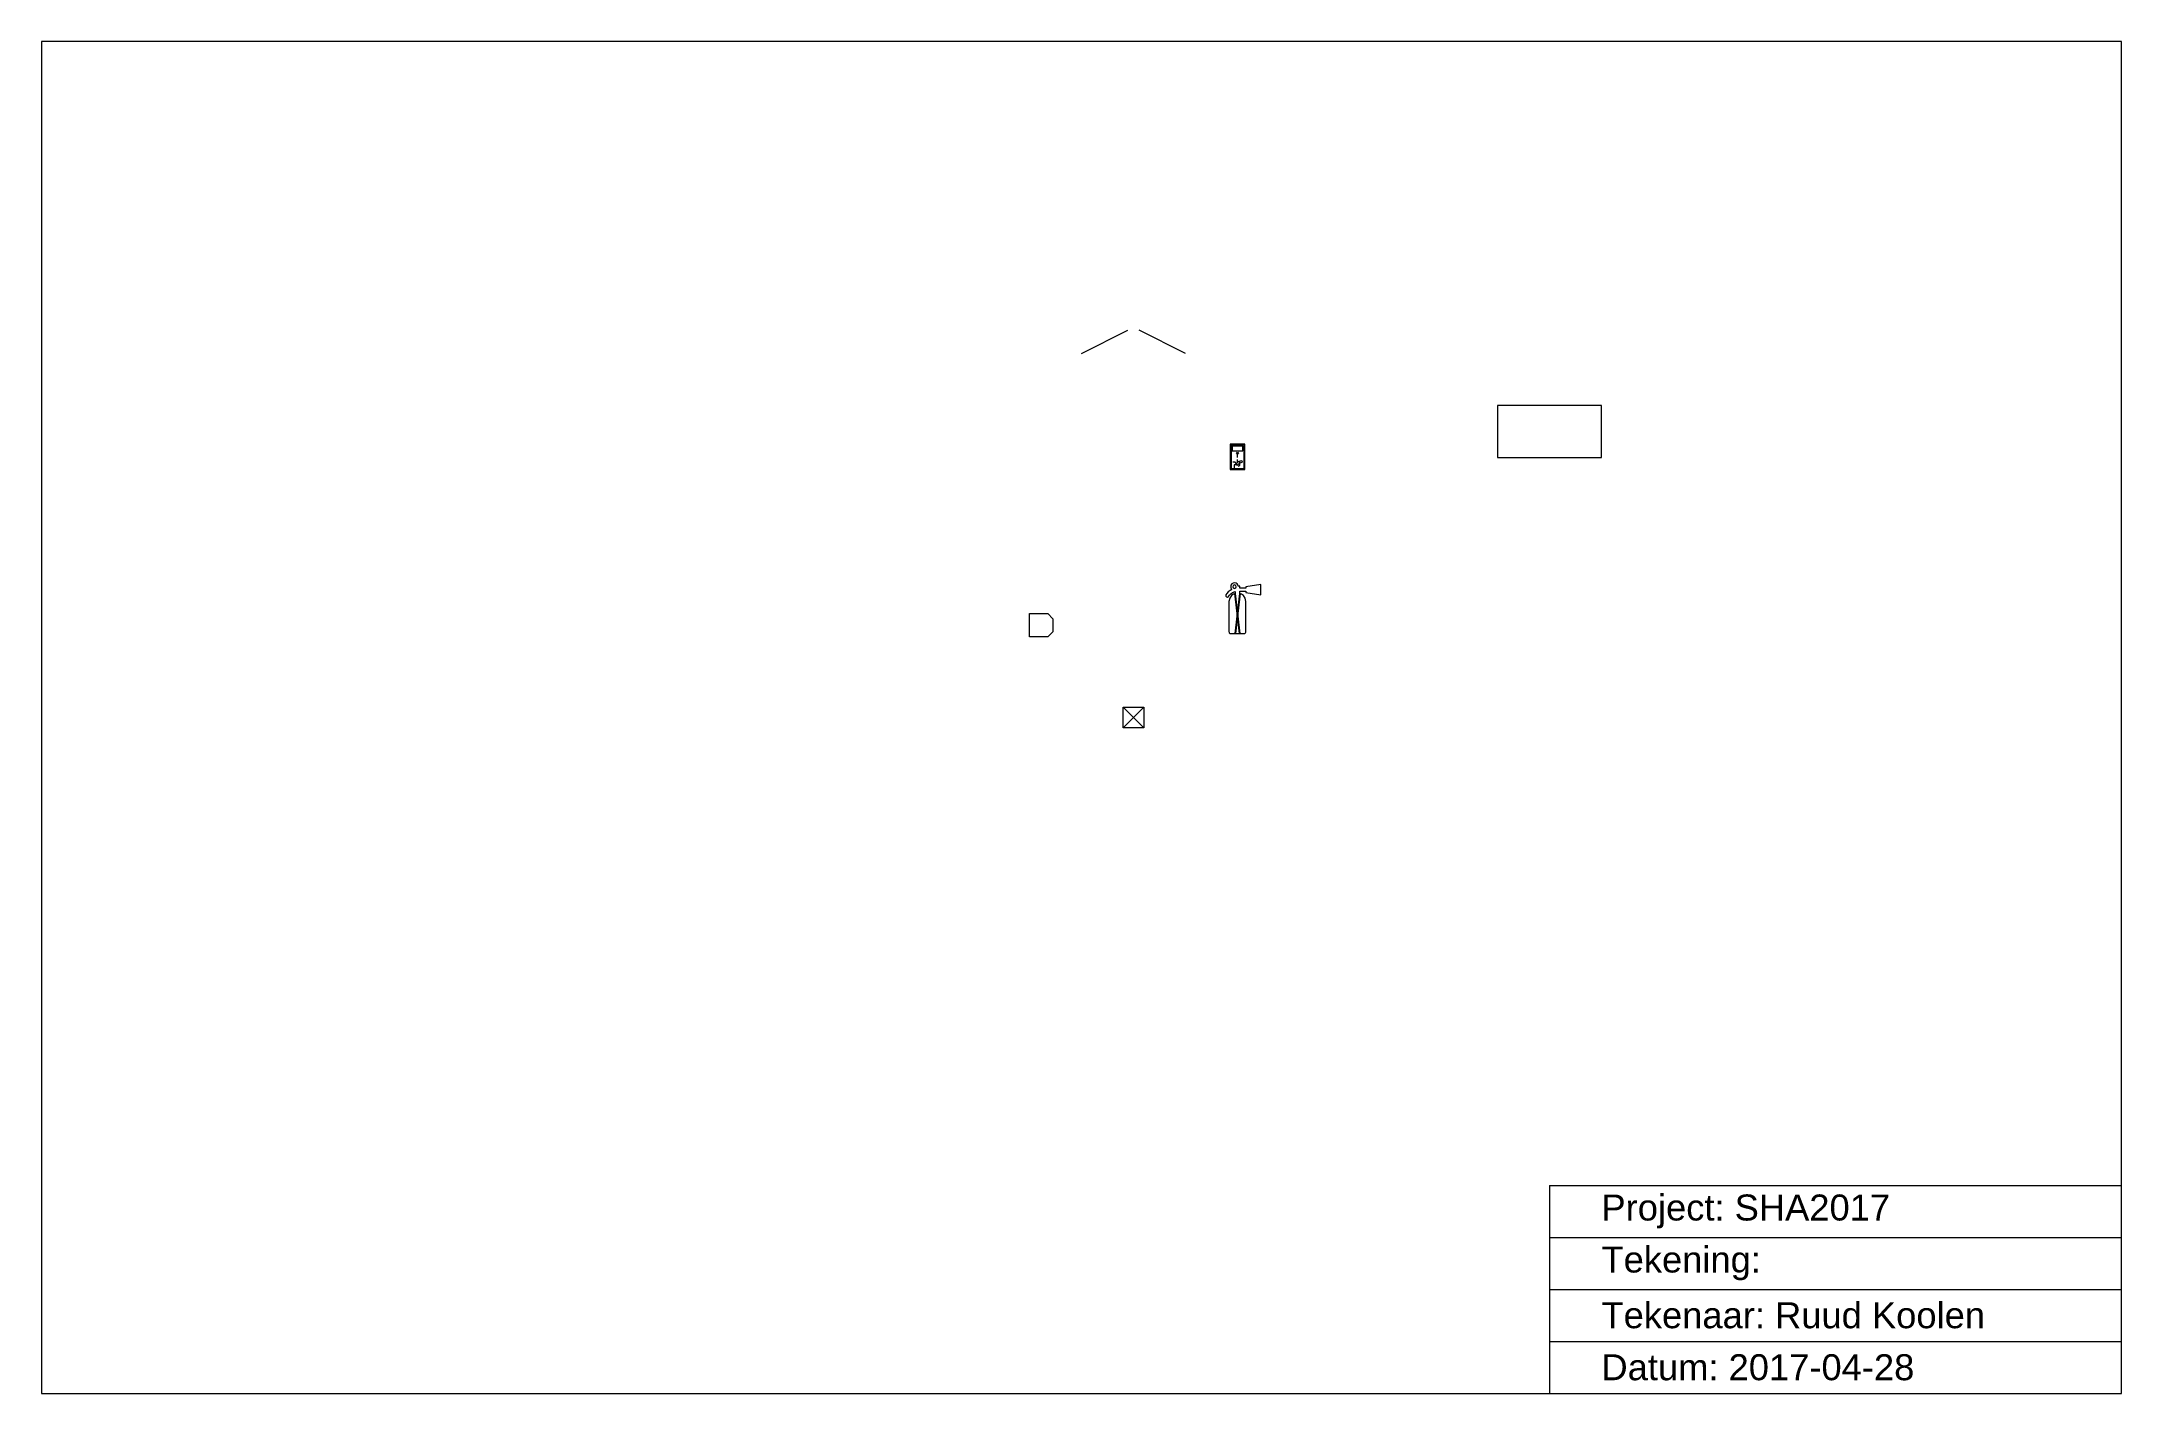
# Model space of a CAD drawing. Header units: metres. Extents: x 0 to 40, y 0 to 26.
import ezdxf

# ---------------------------------------------------------------- set-up
doc = ezdxf.new("R2010")
doc.units = ezdxf.units.M
doc.layers.get('0').update_dxf_attribs({"color": 178, "lineweight": 25, "true_color": 0x000000})
for name, color, linetype, lineweight, true_color in [('Interior', 6, 'Continuous', 0, 0xff00ff), ('Meta', 178, 'Continuous', 0, 0x000000), ('Symbols', 5, 'Continuous', 0, 0x0000ff), ('Tent', 178, 'Continuous', 0, 0x000000)]:
    doc.layers.add(name, color=color, linetype=linetype, lineweight=lineweight, true_color=true_color)
doc.styles.add('textstyle11', font='')
doc.styles.add('textstyle12', font='')
doc.styles.add('textstyle13', font='')
doc.styles.add('textstyle14', font='')
doc.styles.get('textstyle11').set_extended_font_data('Liberation Sans')
doc.styles.get('textstyle12').set_extended_font_data('Liberation Sans')
doc.styles.get('textstyle13').set_extended_font_data('Liberation Sans')
doc.styles.get('textstyle14').set_extended_font_data('Liberation Sans')

msp = doc.modelspace()

# ---------------------------------------------------------------- linework, layer by layer
for p, q in [((23.046, 14.613), (22.954, 15.387)), ((23.046, 15.387), (22.954, 14.613))]:
    msp.add_line(p, q)
at = {"layer": 'Interior', "flags": 128}
for points in [[(30, 18), (30, 19), (28, 19), (28, 18)], [(19.35, 15), (19.45, 14.9), (19.45, 14.65), (19.35, 14.55), (19, 14.55), (19, 15)]]:
    msp.add_lwpolyline(points, close=True, dxfattribs=at)
at = {"layer": 'Meta'}
for p, q in [((0, 26), (0, 0)), ((40, 26), (0, 26)), ((40, 0), (40, 26)), ((29, 4), (40, 4)), ((29, 4), (29, 0)), ((29, 3), (40, 3)), ((29, 2), (40, 2)), ((29, 1), (40, 1)), ((0, 0), (40, 0))]:
    msp.add_line(p, q, dxfattribs=at)
at = {"layer": 'Symbols', "lineweight": 0}
for p, q in [((23.14, 18.255), (22.861, 18.255)), ((22.861, 18.255), (22.861, 17.77)), ((23.126, 18.241), (22.876, 18.241)), ((22.876, 18.241), (22.876, 17.786)), ((23.126, 17.786), (23.126, 18.241)), ((23.14, 17.77), (23.14, 18.255)), ((22.861, 17.77), (23.14, 17.77)), ((22.876, 17.786), (23.126, 17.786)), ((23.126, 17.786), (23.126, 17.786))]:
    msp.add_line(p, q, dxfattribs=at)
at = {"layer": 'Symbols'}
for p, q in [((23.1, 18.22), (22.896, 18.22)), ((22.896, 18.22), (22.896, 18.129)), ((22.896, 18.129), (23.1, 18.129)), ((22.978, 18.069), (23, 18.106)), ((23.022, 18.069), (22.978, 18.069)), ((23, 18.106), (23.022, 18.069)), ((23, 18), (23, 18.083)), ((23.022, 18.069), (23.022, 18.069)), ((23.04, 18.27), (23.04, 18.27)), ((23.1, 18.129), (23.1, 18.22)), ((22.955, 17.909), (22.909, 17.909)), ((22.934, 17.858), (22.934, 17.805)), ((22.984, 17.858), (22.934, 17.858)), ((22.98, 17.869), (22.955, 17.909)), ((23.025, 17.921), (22.97, 17.88)), ((22.97, 17.88), (22.99, 17.851)), ((22.99, 17.851), (23.049, 17.895)), ((23.002, 17.918), (23.002, 17.963)), ((23.041, 17.918), (23.002, 17.918)), ((23.016, 17.831), (23.048, 17.855)), ((23.049, 17.895), (23.025, 17.921)), ((23.048, 17.9), (23.041, 17.918)), ((23.048, 17.855), (23.048, 17.9)), ((23.049, 17.895), (23.049, 17.895)), ((22.943, 15.483), (22.943, 15.483)), ((22.954, 15.421), (22.954, 15.387)), ((22.954, 15.387), (22.954, 15.387)), ((23.046, 15.529), (23.013, 15.529)), ((23.046, 15.487), (23.046, 15.529)), ((23.162, 15.487), (23.046, 15.487)), ((23.046, 15.387), (23.046, 15.428)), ((23.046, 15.428), (23.162, 15.428)), ((23.448, 15.555), (23.162, 15.514)), ((23.162, 15.514), (23.162, 15.487)), ((23.162, 15.428), (23.162, 15.403)), ((23.162, 15.403), (23.448, 15.36)), ((23.162, 14.651), (23.162, 15.23)), ((23.448, 15.36), (23.448, 15.555)), ((22.871, 14.613), (23.126, 14.613))]:
    msp.add_line(p, q, dxfattribs=at)
at = {"layer": 'Symbols', "flags": 128}
msp.add_lwpolyline([(22.836, 15.23), (22.836, 14.651)], dxfattribs=at)
at = {"layer": 'Symbols'}
msp.add_circle((23.067, 17.92), 0.0232, dxfattribs=at)
for start, end in [(90.001, 179.9955), (180.0072, 269.9997), (0.0013, 89.9932), (270.0061, 359.996)]:
    msp.add_arc((22.943, 15.516), 0.033, start, end, dxfattribs=at)
for points in [[(22.777, 15.357), (22.761, 15.324), (22.806, 15.297), (22.829, 15.329)], [(22.893, 15.463), (22.848, 15.447), (22.789, 15.391), (22.777, 15.357)], [(22.829, 15.329), (22.852, 15.362), (22.878, 15.402), (22.954, 15.421)], [(22.954, 15.387), (22.923, 15.381), (22.836, 15.33), (22.836, 15.23)], [(22.944, 15.589), (22.905, 15.589), (22.869, 15.558), (22.869, 15.512)], [(22.869, 15.512), (22.869, 15.49), (22.882, 15.47), (22.893, 15.463)], [(23.013, 15.529), (23.013, 15.555), (22.984, 15.589), (22.944, 15.589)], [(23.162, 15.23), (23.162, 15.33), (23.078, 15.381), (23.046, 15.387)], [(22.836, 14.651), (22.836, 14.637), (22.842, 14.613), (22.871, 14.613)], [(23.126, 14.613), (23.155, 14.613), (23.162, 14.637), (23.162, 14.651)]]:
    msp.add_open_spline(points, degree=3, dxfattribs=at)
at = {"layer": 'Tent'}
for p, q in [((20, 20), (20.894, 20.447)), ((22, 20), (21.106, 20.447)), ((20.8, 12.8), (20.8, 13.2)), ((20.8, 13.2), (21.2, 13.2)), ((20.8, 13.2), (21, 13)), ((20.8, 12.8), (21, 13)), ((21, 13), (21.2, 13.2)), ((21, 13), (21.2, 12.8)), ((21.2, 13.2), (21.2, 12.8)), ((21.2, 12.8), (20.8, 12.8))]:
    msp.add_line(p, q, dxfattribs=at)

# ---------------------------------------------------------------- texts
at = {"layer": 'Meta', "char_height": 0.5, "attachment_point": 4}
for s, insert, style in [('Project: SHA2017', (30, 3.5), 'textstyle11'), ('Tekening: ', (30, 2.5), 'textstyle12'), ('Tekenaar: Ruud Koolen', (30, 1.5), 'textstyle13'), ('Datum: 2017-04-28', (30, 0.5), 'textstyle14')]:
    msp.add_mtext(s, dxfattribs=dict(at, insert=insert, style=style))

doc.saveas('drawing.dxf')
